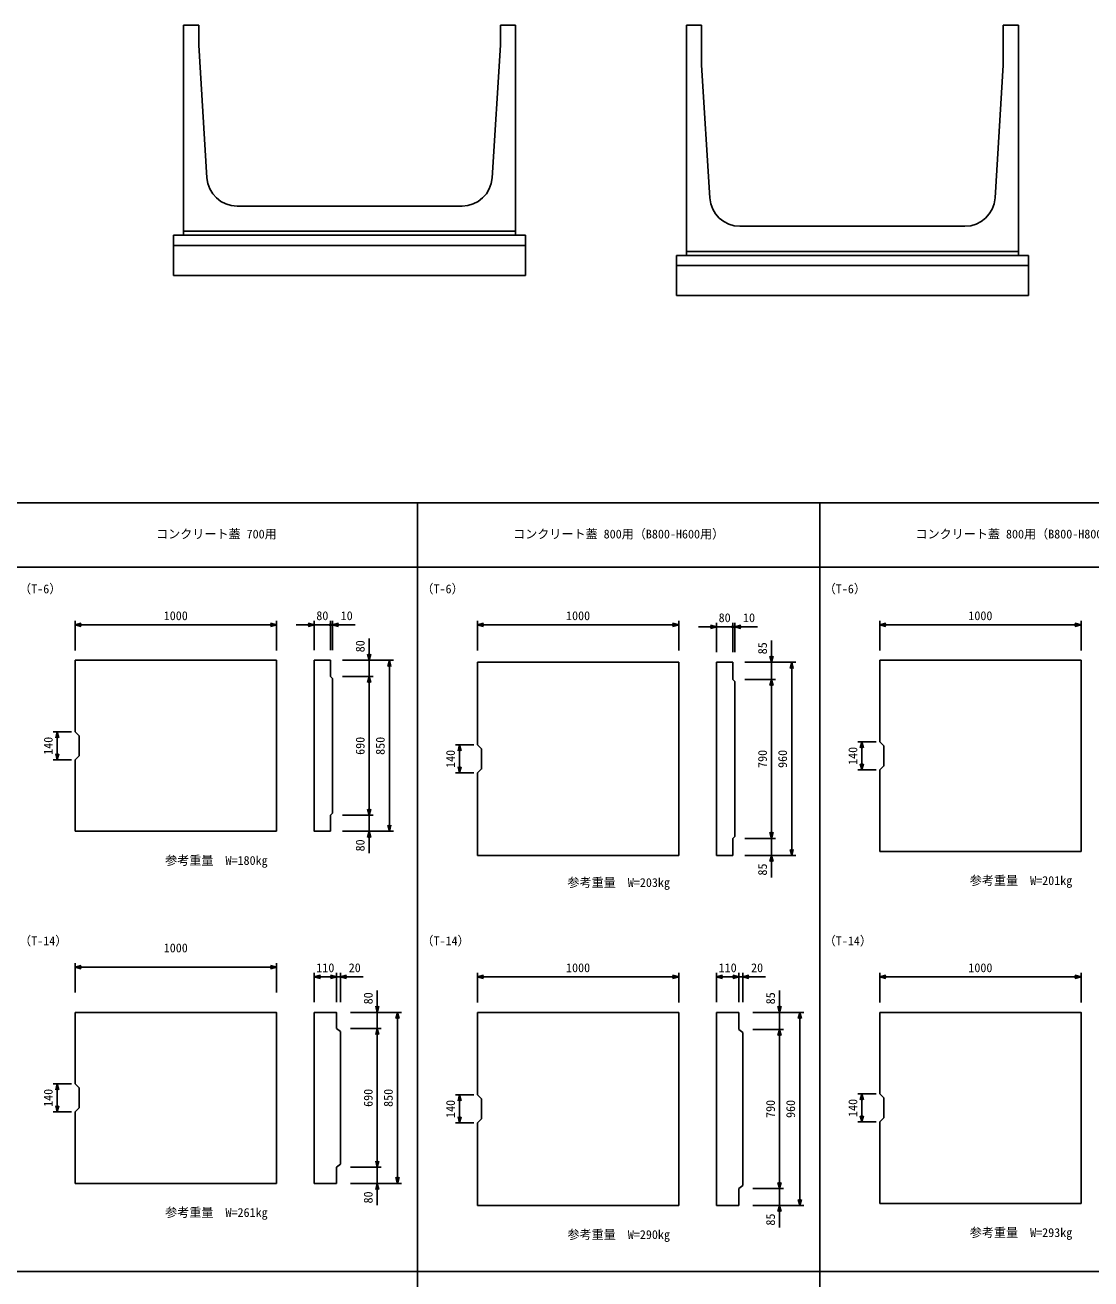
# Model space of a CAD drawing. Units: millimetres, scale not verified. Extents: x -33600 to 33600, y -11880 to 11880.
# Drawn here: x -21326 to -16028, y -5424 to 809 of the extents above; entities that cross this region are included whole.
import ezdxf
from ezdxf.enums import TextEntityAlignment as Align

# ---------------------------------------------------------------- set-up
doc = ezdxf.new("R2010")
doc.units = ezdxf.units.MM
doc.header["$LTSCALE"] = 40
for name, color, linetype, lineweight in [('0-0_DIM', 7, 'Continuous', 25), ('0-2_HATCH', 6, 'Continuous', 25), ('0-5_OUTLINE', 3, 'Continuous', 25), ('0-6_TXT', 7, 'Continuous', 25)]:
    doc.layers.add(name, color=color, linetype=linetype, lineweight=lineweight)
doc.styles.add('ＭＳ ゴシック', font='')
doc.styles.get('ＭＳ ゴシック').set_extended_font_data('MS Gothic')

msp = doc.modelspace()

# ---------------------------------------------------------------- linework, layer by layer
at = {"layer": '0-0_DIM'}
for p, q in [((-21076.89, -2152.38), (-21076.89, -2299.51)), ((-21076.89, -2172.38), (-20076.89, -2172.38)), ((-20076.89, -2152.38), (-20076.89, -2299.51)), ((-19888.3, -2172.38), (-19978.3, -2172.38)), ((-19888.3, -2152.38), (-19888.3, -2298.78)), ((-19888.3, -2172.38), (-19808.3, -2172.38)), ((-19808.3, -2152.38), (-19808.3, -2298.78)), ((-19808.3, -2172.38), (-19798.3, -2172.38)), ((-19798.3, -2152.38), (-19798.3, -2298.78)), ((-19684.77, -2172.38), (-19798.3, -2172.38)), ((-19076.89, -2152.38), (-19076.89, -2299.51)), ((-19076.89, -2172.38), (-18076.89, -2172.38)), ((-18076.89, -2152.38), (-18076.89, -2299.51)), ((-17888.3, -2162.38), (-17888.3, -2308.78)), ((-17808.3, -2162.38), (-17808.3, -2308.78)), ((-17798.3, -2162.38), (-17798.3, -2308.78)), ((-17076.89, -2152.38), (-17076.89, -2299.51)), ((-17076.89, -2172.38), (-16076.89, -2172.38)), ((-16076.89, -2152.38), (-16076.89, -2299.51)), ((-19615.22, -2240.06), (-19615.22, -2348.91)), ((-17888.3, -2182.38), (-17978.3, -2182.38)), ((-17888.3, -2182.38), (-17808.3, -2182.38)), ((-17808.3, -2182.38), (-17798.3, -2182.38)), ((-17684.77, -2182.38), (-17798.3, -2182.38)), ((-17615.22, -2250.06), (-17615.22, -2358.91)), ((-19495.22, -2348.91), (-19748.3, -2348.91)), ((-19615.22, -2428.91), (-19615.22, -2348.91)), ((-19515.22, -3198.91), (-19515.22, -2348.91)), ((-17495.22, -2358.91), (-17748.3, -2358.91)), ((-17615.22, -2443.91), (-17615.22, -2358.91)), ((-17515.22, -3318.91), (-17515.22, -2358.91)), ((-19595.22, -2428.91), (-19748.3, -2428.91)), ((-19615.22, -3118.91), (-19615.22, -2428.91)), ((-17595.22, -2443.91), (-17748.3, -2443.91)), ((-17615.22, -3233.91), (-17615.22, -2443.91)), ((-21185.89, -2703.91), (-21095.89, -2703.91)), ((-21165.89, -2703.91), (-21165.89, -2843.91)), ((-19185.89, -2768.91), (-19095.89, -2768.91)), ((-19165.89, -2768.91), (-19165.89, -2908.91)), ((-17185.89, -2753.91), (-17095.89, -2753.91)), ((-17165.89, -2753.91), (-17165.89, -2893.91)), ((-21185.89, -2843.91), (-21095.89, -2843.91)), ((-19185.89, -2908.91), (-19095.89, -2908.91)), ((-17185.89, -2893.91), (-17095.89, -2893.91)), ((-19595.22, -3118.91), (-19748.3, -3118.91)), ((-19615.22, -3118.91), (-19615.22, -3198.91)), ((-19495.22, -3198.91), (-19748.3, -3198.91)), ((-19615.22, -3307.76), (-19615.22, -3198.91)), ((-17595.22, -3233.91), (-17748.3, -3233.91)), ((-17615.22, -3233.91), (-17615.22, -3318.91)), ((-17495.22, -3318.91), (-17748.3, -3318.91)), ((-17615.22, -3427.76), (-17615.22, -3318.91)), ((-21076.89, -3853.7), (-21076.89, -4000.83)), ((-20076.89, -3853.7), (-20076.89, -4000.83)), ((-21076.89, -3873.7), (-20076.89, -3873.7)), ((-19888.3, -3902.38), (-19888.3, -4048.78)), ((-19888.3, -3922.38), (-19778.3, -3922.38)), ((-19778.3, -3902.38), (-19778.3, -4048.78)), ((-19778.3, -3922.38), (-19758.3, -3922.38)), ((-19758.3, -3902.38), (-19758.3, -4048.78)), ((-19644.77, -3922.38), (-19758.3, -3922.38)), ((-19076.89, -3902.38), (-19076.89, -4049.51)), ((-19076.89, -3922.38), (-18076.89, -3922.38)), ((-18076.89, -3902.38), (-18076.89, -4049.51)), ((-17888.3, -3902.38), (-17888.3, -4048.78)), ((-17888.3, -3922.38), (-17778.3, -3922.38)), ((-17778.3, -3902.38), (-17778.3, -4048.78)), ((-17778.3, -3922.38), (-17758.3, -3922.38)), ((-17758.3, -3902.38), (-17758.3, -4048.78)), ((-17644.77, -3922.38), (-17758.3, -3922.38)), ((-17076.89, -3902.38), (-17076.89, -4049.51)), ((-17076.89, -3922.38), (-16076.89, -3922.38)), ((-16076.89, -3902.38), (-16076.89, -4049.51)), ((-19575.22, -3990.06), (-19575.22, -4098.91)), ((-17575.22, -3990.06), (-17575.22, -4098.91)), ((-19455.22, -4098.91), (-19708.3, -4098.91)), ((-19575.22, -4178.91), (-19575.22, -4098.91)), ((-19475.22, -4948.91), (-19475.22, -4098.91)), ((-17455.22, -4098.91), (-17708.3, -4098.91)), ((-17575.22, -4183.91), (-17575.22, -4098.91)), ((-17475.22, -5058.91), (-17475.22, -4098.91)), ((-19555.22, -4178.91), (-19708.3, -4178.91)), ((-19575.22, -4868.91), (-19575.22, -4178.91)), ((-17555.22, -4183.91), (-17708.3, -4183.91)), ((-17575.22, -4973.91), (-17575.22, -4183.91)), ((-21185.89, -4453.91), (-21095.89, -4453.91)), ((-21165.89, -4453.91), (-21165.89, -4593.91)), ((-19185.89, -4508.91), (-19095.89, -4508.91)), ((-19165.89, -4508.91), (-19165.89, -4648.91)), ((-17185.89, -4503.91), (-17095.89, -4503.91)), ((-17165.89, -4503.91), (-17165.89, -4643.91)), ((-21185.89, -4593.91), (-21095.89, -4593.91)), ((-19185.89, -4648.91), (-19095.89, -4648.91)), ((-17185.89, -4643.91), (-17095.89, -4643.91)), ((-19555.22, -4868.91), (-19708.3, -4868.91)), ((-19575.22, -4868.91), (-19575.22, -4948.91)), ((-19455.22, -4948.91), (-19708.3, -4948.91)), ((-19575.22, -5057.76), (-19575.22, -4948.91)), ((-17555.22, -4973.91), (-17708.3, -4973.91)), ((-17575.22, -4973.91), (-17575.22, -5058.91)), ((-17455.22, -5058.91), (-17708.3, -5058.91)), ((-17575.22, -5167.76), (-17575.22, -5058.91))]:
    msp.add_line(p, q, dxfattribs=at)
for points in [[(-21046.89, -2164.34), (-21076.89, -2172.38), (-21046.89, -2180.42)], [(-20106.89, -2164.34), (-20076.89, -2172.38), (-20106.89, -2180.42)], [(-19918.3, -2180.42), (-19888.3, -2172.38), (-19918.3, -2164.34)], [(-19768.3, -2180.42), (-19798.3, -2172.38), (-19768.3, -2164.34)], [(-19046.89, -2164.34), (-19076.89, -2172.38), (-19046.89, -2180.42)], [(-18106.89, -2164.34), (-18076.89, -2172.38), (-18106.89, -2180.42)], [(-17918.3, -2190.42), (-17888.3, -2182.38), (-17918.3, -2174.34)], [(-17768.3, -2190.42), (-17798.3, -2182.38), (-17768.3, -2174.34)], [(-17046.89, -2164.34), (-17076.89, -2172.38), (-17046.89, -2180.42)], [(-16106.89, -2164.34), (-16076.89, -2172.38), (-16106.89, -2180.42)], [(-19623.26, -2318.91), (-19615.22, -2348.91), (-19607.18, -2318.91)], [(-19523.26, -2378.91), (-19515.22, -2348.91), (-19507.18, -2378.91)], [(-17623.26, -2328.91), (-17615.22, -2358.91), (-17607.18, -2328.91)], [(-17523.26, -2388.91), (-17515.22, -2358.91), (-17507.18, -2388.91)], [(-19623.26, -2458.91), (-19615.22, -2428.91), (-19607.18, -2458.91)], [(-17623.26, -2473.91), (-17615.22, -2443.91), (-17607.18, -2473.91)], [(-21173.93, -2733.91), (-21165.89, -2703.91), (-21157.85, -2733.91)], [(-19173.93, -2798.91), (-19165.89, -2768.91), (-19157.85, -2798.91)], [(-17173.93, -2783.91), (-17165.89, -2753.91), (-17157.85, -2783.91)], [(-21173.93, -2813.91), (-21165.89, -2843.91), (-21157.85, -2813.91)], [(-17173.93, -2863.91), (-17165.89, -2893.91), (-17157.85, -2863.91)], [(-19173.93, -2878.91), (-19165.89, -2908.91), (-19157.85, -2878.91)], [(-19623.26, -3088.91), (-19615.22, -3118.91), (-19607.18, -3088.91)], [(-19523.26, -3168.91), (-19515.22, -3198.91), (-19507.18, -3168.91)], [(-19623.26, -3228.91), (-19615.22, -3198.91), (-19607.18, -3228.91)], [(-17623.26, -3203.91), (-17615.22, -3233.91), (-17607.18, -3203.91)], [(-17523.26, -3288.91), (-17515.22, -3318.91), (-17507.18, -3288.91)], [(-17623.26, -3348.91), (-17615.22, -3318.91), (-17607.18, -3348.91)], [(-21046.89, -3865.66), (-21076.89, -3873.7), (-21046.89, -3881.74)], [(-20106.89, -3865.66), (-20076.89, -3873.7), (-20106.89, -3881.74)], [(-19858.3, -3930.42), (-19888.3, -3922.38), (-19858.3, -3914.34)], [(-19808.3, -3930.42), (-19778.3, -3922.38), (-19808.3, -3914.34)], [(-19728.3, -3930.42), (-19758.3, -3922.38), (-19728.3, -3914.34)], [(-19046.89, -3914.34), (-19076.89, -3922.38), (-19046.89, -3930.42)], [(-18106.89, -3914.34), (-18076.89, -3922.38), (-18106.89, -3930.42)], [(-17858.3, -3930.42), (-17888.3, -3922.38), (-17858.3, -3914.34)], [(-17808.3, -3930.42), (-17778.3, -3922.38), (-17808.3, -3914.34)], [(-17728.3, -3930.42), (-17758.3, -3922.38), (-17728.3, -3914.34)], [(-17046.89, -3914.34), (-17076.89, -3922.38), (-17046.89, -3930.42)], [(-16106.89, -3914.34), (-16076.89, -3922.38), (-16106.89, -3930.42)], [(-19583.26, -4068.91), (-19575.22, -4098.91), (-19567.18, -4068.91)], [(-19483.26, -4128.91), (-19475.22, -4098.91), (-19467.18, -4128.91)], [(-17583.26, -4068.91), (-17575.22, -4098.91), (-17567.18, -4068.91)], [(-17483.26, -4128.91), (-17475.22, -4098.91), (-17467.18, -4128.91)], [(-19583.26, -4208.91), (-19575.22, -4178.91), (-19567.18, -4208.91)], [(-17583.26, -4213.91), (-17575.22, -4183.91), (-17567.18, -4213.91)], [(-21173.93, -4483.91), (-21165.89, -4453.91), (-21157.85, -4483.91)], [(-19173.93, -4538.91), (-19165.89, -4508.91), (-19157.85, -4538.91)], [(-17173.93, -4533.91), (-17165.89, -4503.91), (-17157.85, -4533.91)], [(-21173.93, -4563.91), (-21165.89, -4593.91), (-21157.85, -4563.91)], [(-19173.93, -4618.91), (-19165.89, -4648.91), (-19157.85, -4618.91)], [(-17173.93, -4613.91), (-17165.89, -4643.91), (-17157.85, -4613.91)], [(-19583.26, -4838.91), (-19575.22, -4868.91), (-19567.18, -4838.91)], [(-19483.26, -4918.91), (-19475.22, -4948.91), (-19467.18, -4918.91)], [(-19583.26, -4978.91), (-19575.22, -4948.91), (-19567.18, -4978.91)], [(-17583.26, -4943.91), (-17575.22, -4973.91), (-17567.18, -4943.91)], [(-17483.26, -5028.91), (-17475.22, -5058.91), (-17467.18, -5028.91)], [(-17583.26, -5088.91), (-17575.22, -5058.91), (-17567.18, -5088.91)]]:
    msp.add_lwpolyline(points, dxfattribs=at)
for centre in [(-19808.3, -2172.38), (-17808.3, -2182.38)]:
    msp.add_circle(centre, 4, dxfattribs=at)
at = {"layer": '0-2_HATCH'}
for p, q in [((-21076.89, -2348.91), (-21076.89, -2703.91)), ((-19888.3, -2348.91), (-19808.3, -2348.91)), ((-19808.3, -2348.91), (-19808.3, -2428.91)), ((-19076.89, -2358.91), (-19076.89, -2768.91)), ((-19076.89, -2358.91), (-18076.89, -2358.91)), ((-18076.89, -2358.91), (-18076.89, -3318.91)), ((-17888.3, -2358.91), (-17808.3, -2358.91)), ((-17888.3, -2358.91), (-17888.3, -3318.91)), ((-17808.3, -2358.91), (-17808.3, -2443.91)), ((-17076.89, -2348.91), (-16076.89, -2348.91)), ((-17076.89, -2348.91), (-17076.89, -2753.91)), ((-16076.89, -2348.91), (-16076.89, -3298.91)), ((-19808.3, -2428.91), (-19798.3, -2438.91)), ((-19798.3, -2438.91), (-19798.3, -3108.91)), ((-17808.3, -2443.91), (-17798.3, -2453.91)), ((-17798.3, -2453.91), (-17798.3, -3223.91)), ((-21076.89, -2703.91), (-21056.89, -2723.91)), ((-21056.89, -2723.91), (-21056.89, -2823.91)), ((-19076.89, -2768.91), (-19056.89, -2788.91)), ((-17076.89, -2753.91), (-17056.89, -2773.91)), ((-21056.89, -2823.91), (-21076.89, -2843.91)), ((-21076.89, -2843.91), (-21076.89, -3198.91)), ((-19076.89, -2908.91), (-19076.89, -3318.91)), ((-19808.3, -3118.91), (-19798.3, -3108.91)), ((-19808.3, -3118.91), (-19808.3, -3198.91)), ((-21076.89, -3198.91), (-20076.89, -3198.91)), ((-17808.3, -3233.91), (-17798.3, -3223.91)), ((-17808.3, -3233.91), (-17808.3, -3318.91)), ((-17076.89, -3298.91), (-16076.89, -3298.91)), ((-19076.89, -3318.91), (-18076.89, -3318.91)), ((-17888.3, -3318.91), (-17808.3, -3318.91)), ((-21076.89, -4098.91), (-21076.89, -4453.91)), ((-19888.3, -4098.91), (-19888.3, -4948.91)), ((-19076.89, -4098.91), (-19076.89, -4508.91)), ((-19076.89, -4098.91), (-18076.89, -4098.91)), ((-18076.89, -4098.91), (-18076.89, -5058.91)), ((-17888.3, -4098.91), (-17778.3, -4098.91)), ((-17778.3, -4098.91), (-17778.3, -4183.91)), ((-17076.89, -4098.91), (-17076.89, -4503.91)), ((-19758.3, -4193.91), (-19758.3, -4853.91)), ((-17778.3, -4183.91), (-17758.3, -4198.91)), ((-17758.3, -4198.91), (-17758.3, -4958.91)), ((-21076.89, -4453.91), (-21056.89, -4473.91)), ((-21056.89, -4473.91), (-21056.89, -4573.91)), ((-19076.89, -4508.91), (-19056.89, -4528.91)), ((-19056.89, -4528.91), (-19056.89, -4628.91)), ((-17076.89, -4503.91), (-17056.89, -4523.91)), ((-17056.89, -4523.91), (-17056.89, -4623.91)), ((-21056.89, -4573.91), (-21076.89, -4593.91)), ((-21076.89, -4593.91), (-21076.89, -4948.91)), ((-19056.89, -4628.91), (-19076.89, -4648.91)), ((-17056.89, -4623.91), (-17076.89, -4643.91)), ((-17076.89, -4643.91), (-17076.89, -5048.91)), ((-19778.3, -4868.91), (-19758.3, -4853.91)), ((-19778.3, -4868.91), (-19778.3, -4948.91)), ((-21076.89, -4948.91), (-20076.89, -4948.91)), ((-19888.3, -4948.91), (-19778.3, -4948.91)), ((-17778.3, -4973.91), (-17758.3, -4958.91)), ((-17778.3, -4973.91), (-17778.3, -5058.91)), ((-17076.89, -5048.91), (-16076.89, -5048.91))]:
    msp.add_line(p, q, dxfattribs=at)
for points in [[(-21076.89, -2348.91), (-20076.89, -2348.91), (-20076.89, -3198.91)], [(-19888.3, -2348.91), (-19888.3, -3198.91), (-19808.3, -3198.91)], [(-19056.89, -2788.91), (-19056.89, -2888.91), (-19076.89, -2908.91)], [(-17056.89, -2773.91), (-17056.89, -2873.91), (-17076.89, -2893.91), (-17076.89, -3298.91)], [(-21076.89, -4098.91), (-20076.89, -4098.91), (-20076.89, -4948.91)], [(-19888.3, -4098.91), (-19778.3, -4098.91), (-19778.3, -4178.91), (-19758.3, -4193.91)], [(-17888.3, -4098.91), (-17888.3, -5058.91), (-17778.3, -5058.91)], [(-17076.89, -4098.91), (-16076.89, -4098.91), (-16076.89, -5048.91)], [(-19076.89, -4648.91), (-19076.89, -5058.91), (-18076.89, -5058.91)]]:
    msp.add_lwpolyline(points, dxfattribs=at)
at = {"layer": '0-5_OUTLINE'}
for p, q in [((-20538.17, 808.94), (-20463.17, 808.94)), ((-20538.17, 808.94), (-20538.17, -236.06)), ((-20463.17, 708.94), (-20463.17, 808.94)), ((-18888.17, 808.94), (-18963.17, 808.94)), ((-18963.17, 708.94), (-18963.17, 808.94)), ((-18888.17, 808.94), (-18888.17, -236.06)), ((-18038.17, 808.94), (-17963.17, 808.94)), ((-18038.17, 808.94), (-18038.17, -336.06)), ((-17963.17, 608.94), (-17963.17, 808.94)), ((-16388.17, 808.94), (-16463.17, 808.94)), ((-16463.17, 608.94), (-16463.17, 808.94)), ((-16388.17, 808.94), (-16388.17, -336.06)), ((-20421.96, 49.59), (-20463.17, 708.94)), ((-18963.17, 708.94), (-19004.38, 49.59)), ((-17921.96, -50.41), (-17963.17, 608.94)), ((-16463.17, 608.94), (-16504.38, -50.41)), ((-20272.25, -91.06), (-19154.09, -91.06)), ((-20588.17, -236.06), (-18838.17, -236.06)), ((-20588.17, -436.06), (-20588.17, -236.06)), ((-18888.17, -216.06), (-20538.17, -216.06)), ((-18838.17, -436.06), (-18838.17, -236.06)), ((-17772.25, -191.06), (-16654.09, -191.06)), ((-20588.17, -286.06), (-18838.17, -286.06)), ((-18088.17, -336.06), (-16338.17, -336.06)), ((-18088.17, -536.06), (-18088.17, -336.06)), ((-16388.17, -316.06), (-18038.17, -316.06)), ((-16338.17, -536.06), (-16338.17, -336.06)), ((-20588.17, -436.06), (-18838.17, -436.06)), ((-18088.17, -386.06), (-16338.17, -386.06)), ((-18088.17, -536.06), (-16338.17, -536.06))]:
    msp.add_line(p, q, dxfattribs=at)
for centre, start, end in [((-20272.25, 58.94), 183.57633, 270), ((-19154.09, 58.94), 270, 356.42367), ((-17772.25, -41.06), 183.57633, 270), ((-16654.09, -41.06), 270, 356.42367)]:
    msp.add_arc(centre, 150, start, end, dxfattribs=at)
at = {"layer": '0-6_TXT'}
for points in [[(-21374.81, -1886.32), (-19374.81, -1886.32), (-19374.81, -1566.32), (-21374.81, -1566.32)], [(-19374.81, -1886.32), (-17374.81, -1886.32), (-17374.81, -1566.32), (-19374.81, -1566.32)], [(-17374.81, -1886.32), (-15374.81, -1886.32), (-15374.81, -1566.32), (-17374.81, -1566.32)], [(-21374.81, -5386.32), (-19374.81, -5386.32), (-19374.81, -1886.32), (-21374.81, -1886.32)], [(-19374.81, -5386.32), (-17374.81, -5386.32), (-17374.81, -1886.32), (-19374.81, -1886.32)], [(-17374.81, -5386.32), (-15374.81, -5386.32), (-15374.81, -1886.32), (-17374.81, -1886.32)], [(-21374.81, -5706.32), (-19374.81, -5706.32), (-19374.81, -5386.32), (-21374.81, -5386.32)], [(-19374.81, -5706.32), (-17374.81, -5706.32), (-17374.81, -5386.32), (-19374.81, -5386.32)], [(-17374.81, -5706.32), (-15374.81, -5706.32), (-15374.81, -5386.32), (-17374.81, -5386.32)]]:
    msp.add_lwpolyline(points, close=True, dxfattribs=at)

# ---------------------------------------------------------------- texts
at = {"layer": '0-0_DIM', "style": 'ＭＳ ゴシック'}
for s, p in [('（T-6）', (-21355.79, -2029.01)), ('（T-6）', (-19355.79, -2029.01)), ('（T-6）', (-17355.79, -2029.01)), ('1000', (-20636.89, -2162.38)), ('80', (-19878.3, -2162.38)), ('10', (-19757.13, -2162.38)), ('1000', (-18636.89, -2162.38)), ('80', (-17878.3, -2172.38)), ('10', (-17757.13, -2172.38)), ('1000', (-16636.89, -2162.38)), ('参考重量\u3000W=180kg', (-20629.81, -3378.91)), ('参考重量\u3000W=203kg', (-18629.81, -3488.91)), ('参考重量\u3000W=201kg', (-16629.81, -3478.91)), ('（T-14）', (-21355.79, -3779.01)), ('（T-14）', (-19355.79, -3779.01)), ('（T-14）', (-17355.79, -3779.01)), ('1000', (-20636.89, -3813.7)), ('110', (-19878.3, -3912.38)), ('20', (-19717.13, -3912.38)), ('1000', (-18636.89, -3912.38)), ('110', (-17878.3, -3912.38)), ('20', (-17717.13, -3912.38)), ('1000', (-16636.89, -3912.38)), ('参考重量\u3000W=261kg', (-20629.81, -5128.91)), ('参考重量\u3000W=293kg', (-16629.81, -5228.91)), ('参考重量\u3000W=290kg', (-18629.81, -5238.91))]:
    msp.add_text(s, height=43.99, dxfattribs=at).set_placement(p, align=Align.BOTTOM_LEFT)
for s, p in [('80', (-19625.22, -2308.91)), ('85', (-17625.22, -2318.91)), ('140', (-21175.89, -2818.91)), ('690', (-19625.22, -2818.91)), ('850', (-19525.22, -2818.91)), ('140', (-19175.89, -2883.91)), ('790', (-17625.22, -2883.91)), ('960', (-17525.22, -2883.91)), ('140', (-17175.89, -2868.91)), ('80', (-19625.22, -3298.91)), ('85', (-17625.22, -3418.91)), ('80', (-19585.22, -4058.91)), ('85', (-17585.22, -4058.91)), ('140', (-21175.89, -4568.91)), ('690', (-19585.22, -4568.91)), ('850', (-19485.22, -4568.91)), ('140', (-19175.89, -4623.91)), ('790', (-17585.22, -4623.91)), ('960', (-17485.22, -4623.91)), ('140', (-17175.89, -4618.91)), ('80', (-19585.22, -5048.91)), ('85', (-17585.22, -5158.91))]:
    msp.add_text(s, height=43.99, rotation=90, dxfattribs=at).set_placement(p, align=Align.BOTTOM_LEFT)
at = {"layer": '0-6_TXT', "style": 'ＭＳ ゴシック'}
for s, p in [('コンクリート蓋 700用', (-20674.81, -1756.32)), ('コンクリート蓋 800用（B800-H600用）', (-18899.81, -1756.32)), ('コンクリート蓋 800用（B800-H800用）', (-16899.81, -1756.32))]:
    msp.add_text(s, height=43.99, dxfattribs=at).set_placement(p, align=Align.BOTTOM_LEFT)

doc.saveas('drawing.dxf')
